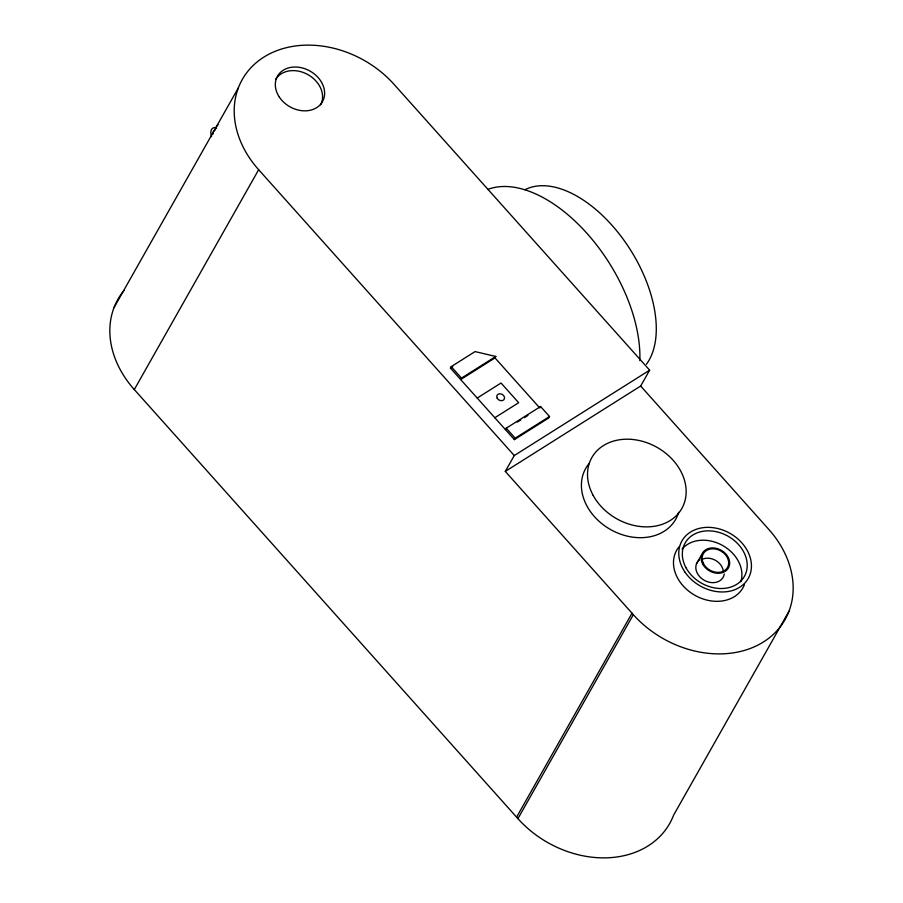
<?xml version="1.0" encoding="UTF-8"?>
<svg xmlns="http://www.w3.org/2000/svg" width="903" height="903" viewBox="0 0 903 903"><rect width="100%" height="100%" fill="white"/><g stroke="black" fill="none" stroke-linecap="round" stroke-linejoin="round"><path stroke-width="1.35" d="M212.781 134.491L213.401 131.296L215.478 129.716M113.992 307.663L238.369 87.839M789.008 611.196L673.604 815.161A96.587 76.62 29.5 0 1 517.927 818.649L134.299 389.554L258.664 169.719A96.587 76.62 29.5 0 1 263.834 57.126A96.587 76.62 29.5 0 1 394.047 84.351L649.641 370.174L640.667 386.032L505.296 471.4L633.33 614.672A96.587 76.62 29.5 0 0 763.543 641.898A96.587 76.62 29.5 0 0 768.701 529.305L640.667 386.032M505.432 429.614L506.256 428.169L540.57 406.531L549.521 416.531L548.708 417.976L514.383 439.614L450.405 368.074L451.218 366.629L475.057 351.594L495.803 356.471L494.991 357.904L460.677 379.553L461.489 378.109L495.803 356.471M514.383 439.614L515.195 438.169L549.521 416.531M540.57 406.531L539.757 407.964L494.991 357.904M505.296 471.4L514.27 455.552L649.641 370.174M516.629 817.102L632.032 613.126M517.927 818.649L633.33 614.672M696.461 563.89L701.766 554.521M450.405 368.074L452.787 366.573M477.213 398.042L501.041 383.019L518.661 402.715L494.821 417.739M517.272 422.141L520.817 419.906M524.372 417.671L527.928 415.425M451.218 366.629L461.489 378.109M506.256 428.169L515.195 438.169M258.664 169.719L514.27 455.552M134.299 389.554A96.587 76.62 29.5 0 1 124.072 290.382M678.661 512.272A51.697 41.007 29.5 0 1 611.523 530.095A51.697 41.007 29.5 0 1 589.027 463.611M744.377 584.817A38.084 30.217 29.5 0 1 694.204 594.908A38.084 30.217 29.5 0 1 679.316 546.484M488.038 189.325A127.876 71.597 57.8 0 1 587.684 234.182A127.876 71.597 57.8 0 1 639.843 360.692M524.948 189.732A107.468 60.174 57.8 0 1 625.756 242.794A107.468 60.174 57.8 0 1 646.39 364.248M275.878 79.069A25.848 20.509 29.5 0 1 308.239 74.802A25.848 20.509 29.5 0 1 320.655 104.838M682.047 549.159A34.009 26.977 29.5 0 1 722.434 545.378A34.009 26.977 29.5 0 1 740.844 581.746M724.262 574.003A14.967 11.874 29.5 0 1 704.114 580.223A14.967 11.874 29.5 0 1 699.543 559.747M702.195 559.307A13.895 11.028 29.5 0 1 723.269 570.944M211.55 136.613A10.802 6.05 57.8 0 1 216.506 127.865M216.122 128.249A10.971 6.14 57.8 0 1 218.086 124.783M279.388 97.174A25.848 20.509 29.5 0 0 322.021 102.389A25.848 20.509 29.5 0 0 298.498 67.217A25.848 20.509 29.5 0 0 279.388 97.174M593.181 495.42A51.697 41.007 29.5 0 0 678.537 513.265A51.697 41.007 29.5 0 0 638.793 440.427A51.697 41.007 29.5 0 0 593.181 495.42M685.185 572.412A38.084 30.217 29.5 0 0 747.921 578.992A38.084 30.217 29.5 0 0 712.219 527.578A38.084 30.217 29.5 0 0 685.185 572.412M686.054 567.829A34.009 26.977 29.5 0 0 742.21 579.568A34.009 26.977 29.5 0 0 716.068 531.653A34.009 26.977 29.5 0 0 686.054 567.829M702.76 564.183A14.967 11.874 29.5 0 0 727.468 569.341A14.967 11.874 29.5 0 0 715.966 548.256A14.967 11.874 29.5 0 0 702.76 564.183M703.076 562.693A13.895 11.028 29.5 0 0 725.786 569.59A13.895 11.028 29.5 0 0 717.343 549.498A13.895 11.028 29.5 0 0 703.076 562.693M497.203 398.212A4.086 3.24 29.5 0 0 503.942 399.623A4.086 3.24 29.5 0 0 500.804 393.877A4.086 3.24 29.5 0 0 497.203 398.212"/></g></svg>
